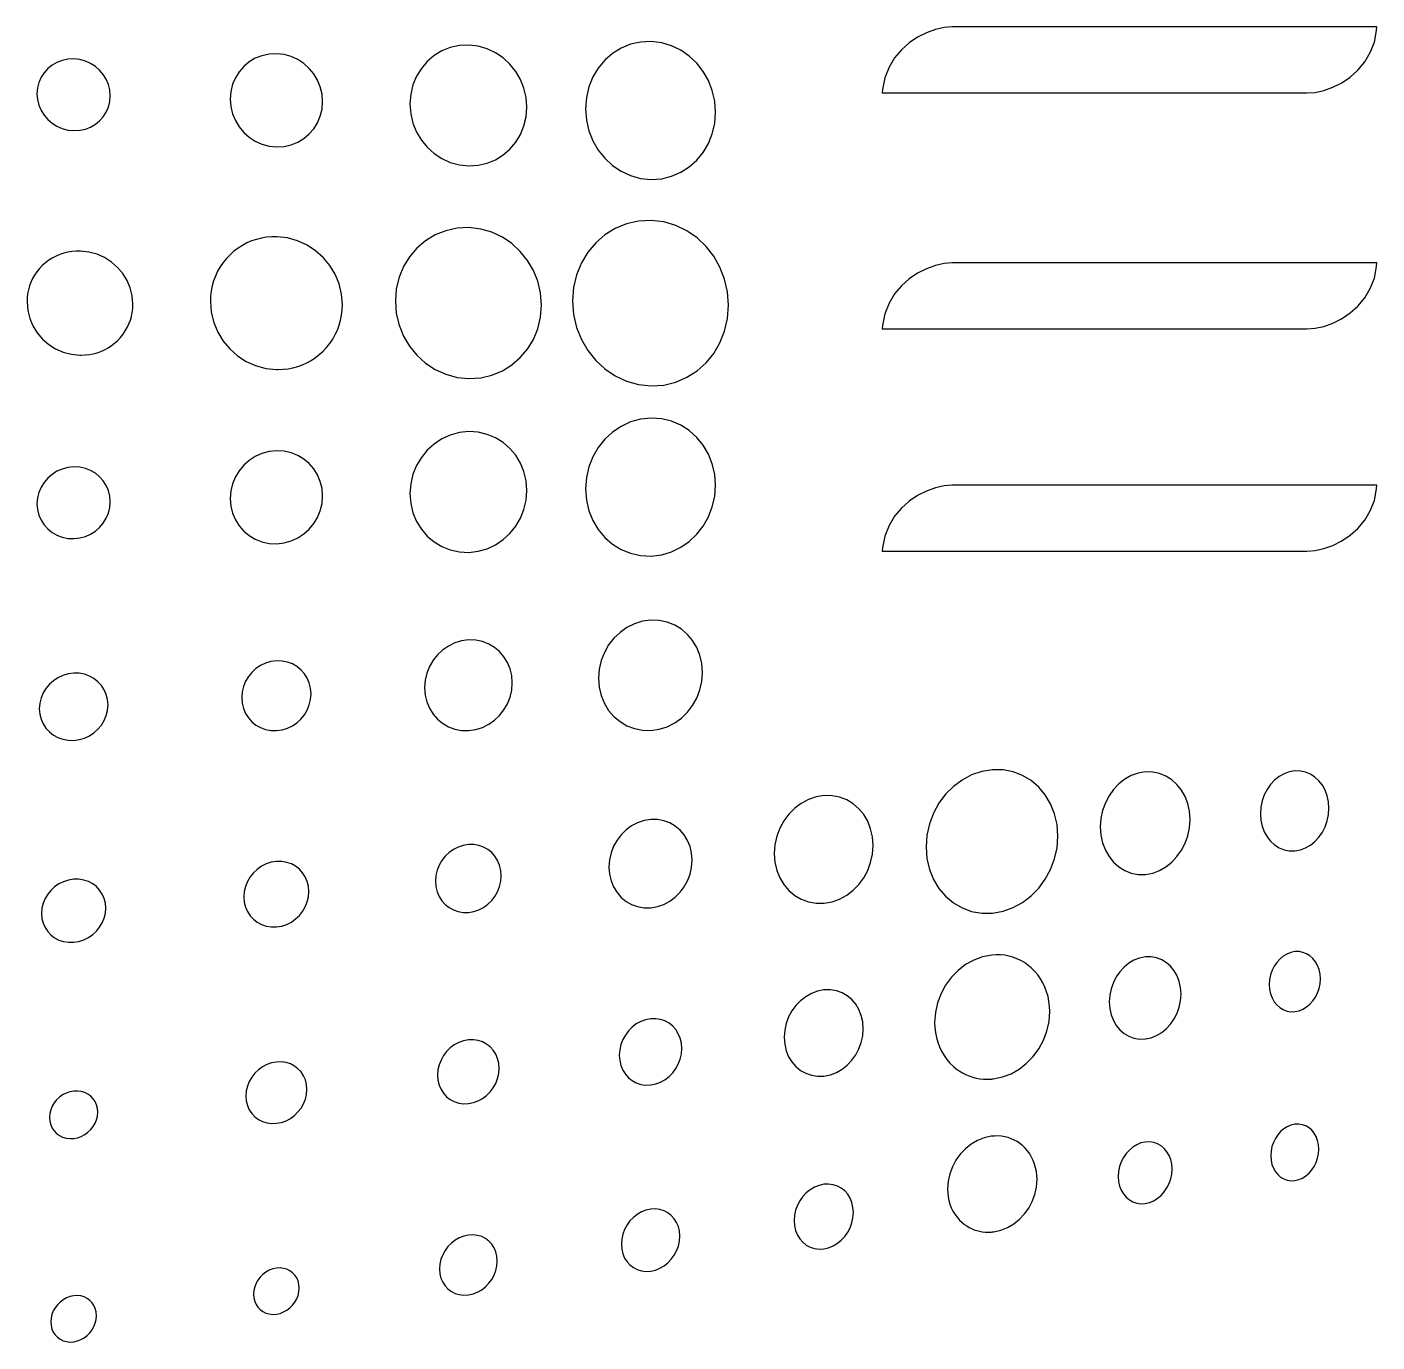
# Model space of a CAD drawing. Header units: inches. Extents: x 1.2 to 43.4, y 1.7 to 28.6.
# Drawn here: x 40.867 to 41.519, y 17.826 to 18.462 of the extents above; entities that cross this region are included whole.
import ezdxf

# ---------------------------------------------------------------- set-up
doc = ezdxf.new("R2010")
doc.units = ezdxf.units.IN
doc.header["$MEASUREMENT"] = 0
doc.layers.add('ARTWORK', color=2, linetype='Continuous')

msp = doc.modelspace()

# ---------------------------------------------------------------- linework, layer by layer
at = {"layer": 'ARTWORK'}
for points in [[(41.28032, 18.43155), (41.28015, 18.42985), (41.48547, 18.42985), (41.48547, 18.42985), (41.48946, 18.43016), (41.49367, 18.4311), (41.49798, 18.43265), (41.50224, 18.43481), (41.50631, 18.43757), (41.51007, 18.44092), (41.51337, 18.44485), (41.51608, 18.44936), (41.51805, 18.45444), (41.51915, 18.46008), (41.51932, 18.46176), (41.314, 18.46176), (41.314, 18.46176), (41.31002, 18.46145), (41.30581, 18.46051), (41.30151, 18.45896), (41.29725, 18.45681), (41.29317, 18.45405), (41.28942, 18.4507), (41.28611, 18.44677), (41.28341, 18.44226), (41.28143, 18.43719), (41.28032, 18.43155), (41.28032, 18.43155)], [(41.08029, 18.39458), (41.08029, 18.39458), (41.08484, 18.39487), (41.08916, 18.39589), (41.09319, 18.39757), (41.09686, 18.39986), (41.10013, 18.40269), (41.10293, 18.40601), (41.1052, 18.40977), (41.1069, 18.41389), (41.10796, 18.41832), (41.10833, 18.42301), (41.10833, 18.42301), (41.10796, 18.42772), (41.1069, 18.43222), (41.1052, 18.43644), (41.10293, 18.44031), (41.10013, 18.44379), (41.09686, 18.4468), (41.09319, 18.44929), (41.08916, 18.45119), (41.08484, 18.45244), (41.08029, 18.45298), (41.08029, 18.45298), (41.07568, 18.45276), (41.0713, 18.45181), (41.06721, 18.45017), (41.06348, 18.44791), (41.06015, 18.44508), (41.0573, 18.44175), (41.05497, 18.43797), (41.05323, 18.43381), (41.05215, 18.42932), (41.05177, 18.42455), (41.05177, 18.42455), (41.05215, 18.41977), (41.05323, 18.41522), (41.05497, 18.41096), (41.0573, 18.40706), (41.06015, 18.40358), (41.06348, 18.40057), (41.06721, 18.39811), (41.0713, 18.39625), (41.07568, 18.39505), (41.08029, 18.39458), (41.08029, 18.39458)], [(41.16842, 18.38804), (41.16842, 18.38804), (41.17349, 18.38838), (41.17829, 18.38955), (41.18276, 18.39148), (41.18684, 18.39409), (41.19046, 18.39733), (41.19356, 18.40113), (41.19608, 18.40541), (41.19796, 18.41011), (41.19913, 18.41517), (41.19953, 18.42052), (41.19953, 18.42052), (41.19913, 18.42589), (41.19796, 18.43102), (41.19608, 18.43583), (41.19356, 18.44025), (41.19046, 18.44421), (41.18684, 18.44765), (41.18276, 18.45049), (41.17829, 18.45266), (41.17349, 18.45409), (41.16842, 18.45472), (41.16842, 18.45472), (41.16329, 18.45447), (41.15842, 18.45338), (41.15387, 18.45151), (41.14971, 18.44893), (41.14601, 18.4457), (41.14282, 18.4419), (41.14023, 18.43759), (41.1383, 18.43283), (41.13709, 18.42769), (41.13667, 18.42224), (41.13667, 18.42224), (41.13709, 18.41678), (41.1383, 18.41158), (41.14023, 18.40672), (41.14282, 18.40226), (41.14601, 18.39828), (41.14971, 18.39485), (41.15387, 18.39204), (41.15842, 18.38992), (41.16329, 18.38856), (41.16842, 18.38804), (41.16842, 18.38804)], [(40.88929, 18.41164), (40.88929, 18.41164), (40.89216, 18.4118), (40.89487, 18.4124), (40.8974, 18.41339), (40.89971, 18.41474), (40.90176, 18.41642), (40.90352, 18.41839), (40.90495, 18.42062), (40.90602, 18.42307), (40.90668, 18.42571), (40.90691, 18.4285), (40.90691, 18.4285), (40.90668, 18.43131), (40.90602, 18.43399), (40.90495, 18.43649), (40.90352, 18.4388), (40.90176, 18.44087), (40.89971, 18.44266), (40.8974, 18.44413), (40.89487, 18.44526), (40.89216, 18.446), (40.88929, 18.44632), (40.88929, 18.44632), (40.8864, 18.44619), (40.88367, 18.44562), (40.88111, 18.44464), (40.87878, 18.4433), (40.8767, 18.44163), (40.87492, 18.43965), (40.87347, 18.43742), (40.87239, 18.43495), (40.87172, 18.43229), (40.87148, 18.42946), (40.87148, 18.42946), (40.87172, 18.42663), (40.87239, 18.42393), (40.87347, 18.42141), (40.87492, 18.4191), (40.8767, 18.41703), (40.87878, 18.41524), (40.88111, 18.41377), (40.88367, 18.41266), (40.8864, 18.41194), (40.88929, 18.41164), (40.88929, 18.41164)], [(40.98737, 18.40382), (40.98737, 18.40382), (40.99098, 18.40403), (40.9944, 18.40481), (40.99759, 18.4061), (41.0005, 18.40785), (41.00309, 18.41003), (41.00531, 18.41259), (41.00711, 18.41548), (41.00846, 18.41866), (41.0093, 18.42209), (41.00959, 18.42571), (41.00959, 18.42571), (41.0093, 18.42934), (41.00846, 18.43281), (41.00711, 18.43606), (41.00531, 18.43905), (41.00309, 18.44173), (41.0005, 18.44405), (40.99759, 18.44597), (40.9944, 18.44743), (40.99098, 18.44839), (40.98737, 18.4488), (40.98737, 18.4488), (40.98372, 18.44863), (40.98026, 18.44789), (40.97704, 18.44663), (40.97409, 18.44488), (40.97146, 18.44271), (40.96921, 18.44015), (40.96738, 18.43725), (40.96602, 18.43404), (40.96516, 18.43059), (40.96487, 18.42693), (40.96487, 18.42693), (40.96516, 18.42325), (40.96602, 18.41975), (40.96738, 18.41647), (40.96921, 18.41347), (40.97146, 18.41078), (40.97409, 18.40846), (40.97704, 18.40656), (40.98026, 18.40512), (40.98372, 18.40419), (40.98737, 18.40382), (40.98737, 18.40382)], [(41.16848, 18.36823), (41.16848, 18.36823), (41.16232, 18.36793), (41.15648, 18.36662), (41.15102, 18.36438), (41.14603, 18.36128), (41.14159, 18.35741), (41.13777, 18.35284), (41.13466, 18.34767), (41.13235, 18.34196), (41.13089, 18.33579), (41.13039, 18.32926), (41.13039, 18.32926), (41.13089, 18.32269), (41.13235, 18.31645), (41.13466, 18.31061), (41.13777, 18.30527), (41.14159, 18.30049), (41.14603, 18.29638), (41.15102, 18.29301), (41.15648, 18.29047), (41.16232, 18.28883), (41.16848, 18.2882), (41.16848, 18.2882), (41.17457, 18.28862), (41.18033, 18.29002), (41.1857, 18.29234), (41.19059, 18.29548), (41.19494, 18.29937), (41.19866, 18.30392), (41.20169, 18.30906), (41.20394, 18.3147), (41.20535, 18.32077), (41.20584, 18.32719), (41.20584, 18.32719), (41.20535, 18.33363), (41.20394, 18.33978), (41.20169, 18.34555), (41.19866, 18.35086), (41.19494, 18.35562), (41.19059, 18.35974), (41.1857, 18.36315), (41.18033, 18.36576), (41.17457, 18.36748), (41.16848, 18.36823), (41.16848, 18.36823)], [(40.98753, 18.36031), (40.98753, 18.36031), (40.98497, 18.3603), (40.98245, 18.36008), (40.97998, 18.35967), (40.97757, 18.35907), (40.97523, 18.35828), (40.97296, 18.35731), (40.97077, 18.35616), (40.96868, 18.35482), (40.96669, 18.35331), (40.96481, 18.35163), (40.96481, 18.35163), (40.96305, 18.34979), (40.96147, 18.34783), (40.96005, 18.34577), (40.95882, 18.3436), (40.95776, 18.34134), (40.95689, 18.339), (40.9562, 18.33659), (40.95571, 18.33411), (40.95541, 18.33158), (40.95531, 18.32901), (40.95531, 18.32901), (40.95573, 18.32378), (40.95694, 18.3188), (40.95888, 18.31414), (40.96149, 18.30987), (40.96469, 18.30605), (40.96842, 18.30275), (40.97262, 18.30004), (40.9772, 18.29799), (40.98212, 18.29666), (40.98731, 18.29613), (40.988, 18.29613), (40.988, 18.29613), (40.99045, 18.29623), (40.99286, 18.2965), (40.99523, 18.29696), (40.99753, 18.2976), (40.99978, 18.29841), (41.00195, 18.29939), (41.00405, 18.30054), (41.00606, 18.30185), (41.00797, 18.30332), (41.00978, 18.30495), (41.00978, 18.30495), (41.01151, 18.30679), (41.01307, 18.30875), (41.01446, 18.31081), (41.01568, 18.31297), (41.01672, 18.31521), (41.01758, 18.31754), (41.01826, 18.31993), (41.01875, 18.32239), (41.01904, 18.3249), (41.01914, 18.32745), (41.01914, 18.32745), (41.01873, 18.33262), (41.01753, 18.33755), (41.01561, 18.34218), (41.01303, 18.34643), (41.00987, 18.35024), (41.00619, 18.35355), (41.00204, 18.35627), (40.99751, 18.35836), (40.99265, 18.35972), (40.98753, 18.36031), (40.98753, 18.36031)], [(41.08033, 18.36473), (41.08033, 18.36473), (41.07458, 18.36445), (41.06911, 18.36325), (41.06401, 18.3612), (41.05934, 18.35837), (41.05519, 18.35484), (41.05163, 18.35068), (41.04872, 18.34596), (41.04655, 18.34076), (41.0452, 18.33514), (41.04473, 18.32919), (41.04473, 18.32919), (41.0452, 18.32321), (41.04655, 18.31753), (41.04872, 18.31221), (41.05163, 18.30733), (41.05519, 18.30298), (41.05934, 18.29922), (41.06401, 18.29614), (41.06911, 18.29381), (41.07458, 18.29232), (41.08033, 18.29173), (41.08033, 18.29173), (41.08603, 18.29209), (41.09143, 18.29336), (41.09646, 18.29546), (41.10106, 18.29832), (41.10514, 18.30186), (41.10864, 18.30601), (41.11148, 18.3107), (41.1136, 18.31585), (41.11493, 18.32139), (41.11538, 18.32726), (41.11538, 18.32726), (41.11493, 18.33315), (41.1136, 18.33877), (41.11148, 18.34404), (41.10864, 18.34889), (41.10514, 18.35324), (41.10106, 18.357), (41.09646, 18.36011), (41.09143, 18.36249), (41.08603, 18.36405), (41.08033, 18.36473), (41.08033, 18.36473)], [(40.89249, 18.35337), (40.89249, 18.35337), (40.89043, 18.35336), (40.88839, 18.3532), (40.88639, 18.35287), (40.88443, 18.35238), (40.88252, 18.35174), (40.88068, 18.35095), (40.8789, 18.35001), (40.8772, 18.34893), (40.87558, 18.3477), (40.87406, 18.34634), (40.87406, 18.34634), (40.87269, 18.34491), (40.87145, 18.34338), (40.87035, 18.34177), (40.86939, 18.34009), (40.86857, 18.33834), (40.86789, 18.33653), (40.86735, 18.33466), (40.86697, 18.33274), (40.86673, 18.33079), (40.86666, 18.3288), (40.86666, 18.3288), (40.86699, 18.32472), (40.86796, 18.32082), (40.86952, 18.31718), (40.8716, 18.31384), (40.87416, 18.31085), (40.87714, 18.30827), (40.88049, 18.30614), (40.88416, 18.30454), (40.88809, 18.3035), (40.89223, 18.30308), (40.89223, 18.30308), (40.89229, 18.30307), (40.89236, 18.30307), (40.89242, 18.30307), (40.89248, 18.30307), (40.89254, 18.30306), (40.8926, 18.30306), (40.89267, 18.30306), (40.89273, 18.30306), (40.89279, 18.30306), (40.89285, 18.30306), (40.89285, 18.30306), (40.89484, 18.30314), (40.8968, 18.30336), (40.89872, 18.30373), (40.9006, 18.30425), (40.90241, 18.3049), (40.90417, 18.30569), (40.90587, 18.30662), (40.90749, 18.30768), (40.90903, 18.30887), (40.91049, 18.31019), (40.91049, 18.31019), (40.91185, 18.31162), (40.91307, 18.31314), (40.91417, 18.31475), (40.91513, 18.31642), (40.91595, 18.31817), (40.91662, 18.31997), (40.91716, 18.32183), (40.91754, 18.32374), (40.91777, 18.32568), (40.91785, 18.32766), (40.91785, 18.32766), (40.91752, 18.33171), (40.91656, 18.33557), (40.91502, 18.33919), (40.91295, 18.34252), (40.91041, 18.3455), (40.90746, 18.34809), (40.90414, 18.35022), (40.9005, 18.35185), (40.8966, 18.35291), (40.89249, 18.35337), (40.89249, 18.35337)], [(41.28032, 18.31743), (41.28015, 18.31574), (41.48547, 18.31574), (41.48547, 18.31574), (41.48946, 18.31605), (41.49367, 18.31699), (41.49798, 18.31854), (41.50223, 18.3207), (41.50631, 18.32345), (41.51007, 18.3268), (41.51336, 18.33073), (41.51607, 18.33524), (41.51805, 18.34032), (41.51915, 18.34596), (41.51932, 18.34764), (41.314, 18.34764), (41.314, 18.34764), (41.31002, 18.34733), (41.30581, 18.34639), (41.30151, 18.34484), (41.29725, 18.34268), (41.29317, 18.33992), (41.28942, 18.33657), (41.28611, 18.33264), (41.28341, 18.32814), (41.28143, 18.32306), (41.28032, 18.31743), (41.28032, 18.31743)], [(41.16842, 18.27263), (41.16842, 18.27263), (41.16329, 18.27211), (41.15842, 18.27075), (41.15387, 18.26863), (41.14971, 18.26582), (41.14601, 18.26239), (41.14282, 18.25841), (41.14023, 18.25395), (41.1383, 18.24908), (41.13709, 18.24388), (41.13667, 18.23841), (41.13667, 18.23841), (41.13709, 18.23296), (41.1383, 18.22783), (41.14023, 18.22307), (41.14282, 18.21875), (41.14601, 18.21494), (41.14971, 18.21172), (41.15387, 18.20913), (41.15842, 18.20726), (41.16329, 18.20617), (41.16842, 18.20593), (41.16842, 18.20593), (41.17349, 18.20655), (41.17829, 18.20799), (41.18276, 18.21016), (41.18684, 18.213), (41.19046, 18.21644), (41.19356, 18.2204), (41.19608, 18.22482), (41.19796, 18.22963), (41.19913, 18.23475), (41.19953, 18.24012), (41.19953, 18.24012), (41.19913, 18.24547), (41.19796, 18.25053), (41.19608, 18.25523), (41.19356, 18.25952), (41.19046, 18.26331), (41.18684, 18.26655), (41.18276, 18.26917), (41.17829, 18.2711), (41.17349, 18.27228), (41.16842, 18.27263), (41.16842, 18.27263)], [(41.08029, 18.26608), (41.08029, 18.26608), (41.07568, 18.26561), (41.0713, 18.26441), (41.06721, 18.26255), (41.06348, 18.26008), (41.06015, 18.25708), (41.0573, 18.25359), (41.05497, 18.24969), (41.05323, 18.24543), (41.05215, 18.24088), (41.05177, 18.2361), (41.05177, 18.2361), (41.05215, 18.23133), (41.05323, 18.22683), (41.05497, 18.22267), (41.0573, 18.21889), (41.06015, 18.21556), (41.06348, 18.21274), (41.06721, 18.21048), (41.0713, 18.20885), (41.07568, 18.20789), (41.08029, 18.20768), (41.08029, 18.20768), (41.08484, 18.20822), (41.08916, 18.20947), (41.09319, 18.21137), (41.09686, 18.21386), (41.10013, 18.21687), (41.10293, 18.22034), (41.1052, 18.22422), (41.1069, 18.22843), (41.10796, 18.23293), (41.10833, 18.23764), (41.10833, 18.23764), (41.10796, 18.24233), (41.1069, 18.24677), (41.1052, 18.25089), (41.10293, 18.25465), (41.10013, 18.25797), (41.09686, 18.2608), (41.09319, 18.26309), (41.08916, 18.26477), (41.08484, 18.26579), (41.08029, 18.26608), (41.08029, 18.26608)], [(40.98737, 18.25684), (40.98737, 18.25684), (40.98372, 18.25647), (40.98026, 18.25554), (40.97704, 18.2541), (40.97409, 18.25219), (40.97146, 18.24988), (40.96921, 18.24719), (40.96738, 18.24418), (40.96602, 18.2409), (40.96516, 18.2374), (40.96487, 18.23372), (40.96487, 18.23372), (40.96516, 18.23006), (40.96602, 18.22661), (40.96738, 18.22341), (40.96921, 18.22051), (40.97146, 18.21795), (40.97409, 18.21577), (40.97704, 18.21403), (40.98026, 18.21277), (40.98372, 18.21203), (40.98737, 18.21186), (40.98737, 18.21186), (40.99098, 18.21227), (40.9944, 18.21323), (40.99759, 18.21469), (41.0005, 18.2166), (41.00309, 18.21892), (41.00531, 18.2216), (41.00711, 18.22459), (41.00846, 18.22784), (41.0093, 18.23131), (41.00959, 18.23494), (41.00959, 18.23494), (41.0093, 18.23856), (41.00846, 18.24199), (41.00711, 18.24517), (41.00531, 18.24806), (41.00309, 18.25062), (41.0005, 18.2528), (40.99759, 18.25456), (40.9944, 18.25585), (40.99098, 18.25663), (40.98737, 18.25684), (40.98737, 18.25684)], [(40.88929, 18.24901), (40.88929, 18.24901), (40.8864, 18.24872), (40.88367, 18.248), (40.88111, 18.24688), (40.87878, 18.24541), (40.8767, 18.24362), (40.87492, 18.24155), (40.87347, 18.23923), (40.87239, 18.23671), (40.87172, 18.23401), (40.87148, 18.23118), (40.87148, 18.23118), (40.87172, 18.22836), (40.87239, 18.2257), (40.87347, 18.22323), (40.87492, 18.22099), (40.8767, 18.21902), (40.87878, 18.21734), (40.88111, 18.216), (40.88367, 18.21503), (40.8864, 18.21445), (40.88929, 18.21432), (40.88929, 18.21432), (40.89216, 18.21464), (40.89487, 18.21538), (40.8974, 18.21651), (40.89971, 18.21799), (40.90176, 18.21978), (40.90352, 18.22185), (40.90495, 18.22416), (40.90602, 18.22667), (40.90668, 18.22935), (40.90691, 18.23215), (40.90691, 18.23215), (40.90668, 18.23494), (40.90602, 18.23758), (40.90495, 18.24003), (40.90352, 18.24226), (40.90176, 18.24423), (40.89971, 18.24591), (40.8974, 18.24726), (40.89487, 18.24825), (40.89216, 18.24885), (40.88929, 18.24901), (40.88929, 18.24901)], [(41.28032, 18.20992), (41.28015, 18.20824), (41.48547, 18.20824), (41.48547, 18.20824), (41.48946, 18.20856), (41.49367, 18.20949), (41.49798, 18.21104), (41.50224, 18.2132), (41.50631, 18.21596), (41.51007, 18.2193), (41.51337, 18.22323), (41.51608, 18.22774), (41.51805, 18.23282), (41.51915, 18.23845), (41.51932, 18.24013), (41.314, 18.24013), (41.314, 18.24013), (41.31002, 18.23982), (41.30581, 18.23888), (41.30151, 18.23733), (41.29725, 18.23518), (41.29317, 18.23242), (41.28942, 18.22908), (41.28611, 18.22514), (41.28341, 18.22064), (41.28143, 18.21556), (41.28032, 18.20992), (41.28032, 18.20992)], [(41.16829, 18.1749), (41.16829, 18.1749), (41.16419, 18.17435), (41.16029, 18.17315), (41.15666, 18.17135), (41.15335, 18.169), (41.15039, 18.16617), (41.14786, 18.16292), (41.1458, 18.1593), (41.14426, 18.15538), (41.1433, 18.1512), (41.14297, 18.14683), (41.14297, 18.14683), (41.1433, 18.1425), (41.14426, 18.13844), (41.1458, 18.13468), (41.14786, 18.13129), (41.15039, 18.12832), (41.15335, 18.12582), (41.15666, 18.12384), (41.16029, 18.12243), (41.16419, 18.12165), (41.16829, 18.12155), (41.16829, 18.12155), (41.17235, 18.12215), (41.17619, 18.12339), (41.17978, 18.12521), (41.18305, 18.12757), (41.18596, 18.1304), (41.18845, 18.13364), (41.19048, 18.13724), (41.19199, 18.14114), (41.19293, 18.14528), (41.19326, 18.1496), (41.19326, 18.1496), (41.19293, 18.15388), (41.19199, 18.15791), (41.19048, 18.16164), (41.18845, 18.16502), (41.18596, 18.16799), (41.18305, 18.1705), (41.17978, 18.1725), (41.17619, 18.17393), (41.17235, 18.17475), (41.16829, 18.1749), (41.16829, 18.1749)], [(41.08018, 18.16534), (41.08018, 18.16534), (41.07673, 18.16488), (41.07345, 18.16389), (41.0704, 18.1624), (41.0676, 18.16047), (41.06512, 18.15815), (41.06299, 18.15548), (41.06126, 18.1525), (41.05996, 18.14928), (41.05915, 18.14585), (41.05887, 18.14226), (41.05887, 18.14226), (41.05915, 18.1387), (41.05996, 18.13536), (41.06126, 18.13228), (41.06299, 18.1295), (41.06512, 18.12706), (41.0676, 18.12501), (41.0704, 18.12339), (41.07345, 18.12224), (41.07673, 18.1216), (41.08018, 18.12152), (41.08018, 18.12152), (41.08361, 18.12201), (41.08685, 18.12304), (41.08988, 18.12454), (41.09264, 18.12648), (41.0951, 18.1288), (41.0972, 18.13147), (41.09891, 18.13443), (41.10019, 18.13763), (41.10099, 18.14103), (41.10126, 18.14458), (41.10126, 18.14458), (41.10099, 18.14809), (41.10019, 18.1514), (41.09891, 18.15446), (41.0972, 18.15723), (41.0951, 18.15967), (41.09264, 18.16173), (41.08988, 18.16336), (41.08685, 18.16454), (41.08361, 18.16522), (41.08018, 18.16534), (41.08018, 18.16534)], [(40.9873, 18.15523), (40.9873, 18.15523), (40.98457, 18.15487), (40.98198, 18.1541), (40.97956, 18.15295), (40.97735, 18.15146), (40.97539, 18.14967), (40.9737, 18.14762), (40.97233, 18.14533), (40.97131, 18.14285), (40.97067, 18.14021), (40.97045, 18.13745), (40.97045, 18.13745), (40.97067, 18.13471), (40.97131, 18.13214), (40.97233, 18.12976), (40.9737, 18.12762), (40.97539, 18.12574), (40.97735, 18.12416), (40.97956, 18.12292), (40.98198, 18.12203), (40.98457, 18.12155), (40.9873, 18.12149), (40.9873, 18.12149), (40.99001, 18.12187), (40.99258, 18.12265), (40.99498, 18.12381), (40.99716, 18.12531), (40.99911, 18.1271), (41.00078, 18.12916), (41.00213, 18.13144), (41.00314, 18.13391), (41.00377, 18.13653), (41.00399, 18.13927), (41.00399, 18.13927), (41.00377, 18.14198), (41.00314, 18.14453), (41.00213, 18.14689), (41.00078, 18.14902), (40.99911, 18.15089), (40.99716, 18.15248), (40.99498, 18.15373), (40.99258, 18.15463), (40.99001, 18.15514), (40.9873, 18.15523), (40.9873, 18.15523)], [(40.88926, 18.14927), (40.88926, 18.14927), (40.88656, 18.14892), (40.884, 18.14817), (40.88161, 18.14705), (40.87943, 18.14561), (40.87749, 18.14388), (40.87582, 18.14189), (40.87447, 18.13969), (40.87346, 18.13729), (40.87283, 18.13475), (40.87261, 18.13209), (40.87261, 18.13209), (40.87283, 18.12946), (40.87346, 18.12699), (40.87447, 18.12471), (40.87582, 18.12265), (40.87749, 18.12085), (40.87943, 18.11933), (40.88161, 18.11813), (40.884, 18.11728), (40.88656, 18.11681), (40.88926, 18.11675), (40.88926, 18.11675), (40.89195, 18.11712), (40.89449, 18.11789), (40.89687, 18.11901), (40.89904, 18.12045), (40.90097, 18.12218), (40.90262, 18.12416), (40.90397, 18.12636), (40.90497, 18.12874), (40.9056, 18.13126), (40.90582, 18.1339), (40.90582, 18.1339), (40.9056, 18.13652), (40.90497, 18.13898), (40.90397, 18.14126), (40.90262, 18.14331), (40.90097, 18.14512), (40.89904, 18.14664), (40.89687, 18.14785), (40.89449, 18.14871), (40.89195, 18.1492), (40.88926, 18.14927), (40.88926, 18.14927)], [(41.33345, 18.10259), (41.33345, 18.10259), (41.32825, 18.10175), (41.32332, 18.10006), (41.31871, 18.0976), (41.3145, 18.09445), (41.31076, 18.09068), (41.30754, 18.08637), (41.30492, 18.0816), (41.30297, 18.07644), (41.30175, 18.07097), (41.30132, 18.06527), (41.30132, 18.06527), (41.30175, 18.05964), (41.30297, 18.05438), (41.30492, 18.04954), (41.30754, 18.0452), (41.31076, 18.04142), (41.3145, 18.03826), (41.31871, 18.0358), (41.32332, 18.03409), (41.32825, 18.03322), (41.33345, 18.03323), (41.33345, 18.03323), (41.33859, 18.03414), (41.34347, 18.03589), (41.348, 18.03838), (41.35214, 18.04155), (41.35582, 18.04532), (41.35897, 18.04961), (41.36153, 18.05435), (41.36344, 18.05946), (41.36464, 18.06486), (41.36505, 18.07048), (41.36505, 18.07048), (41.36464, 18.07604), (41.36344, 18.08125), (41.36153, 18.08605), (41.35897, 18.09037), (41.35582, 18.09415), (41.35214, 18.09732), (41.348, 18.09981), (41.34347, 18.10157), (41.33859, 18.10251), (41.33345, 18.10259), (41.33345, 18.10259)], [(41.4074, 18.1015), (41.4074, 18.1015), (41.40387, 18.10091), (41.40052, 18.09972), (41.39739, 18.09798), (41.39453, 18.09574), (41.39198, 18.09306), (41.38979, 18.08999), (41.38801, 18.08659), (41.38668, 18.08291), (41.38585, 18.07901), (41.38556, 18.07494), (41.38556, 18.07494), (41.38585, 18.07092), (41.38668, 18.06716), (41.38801, 18.0637), (41.38979, 18.06059), (41.39198, 18.05788), (41.39453, 18.05561), (41.39739, 18.05384), (41.40052, 18.05261), (41.40387, 18.05196), (41.4074, 18.05196), (41.4074, 18.05196), (41.4109, 18.0526), (41.41422, 18.05383), (41.41731, 18.0556), (41.42013, 18.05786), (41.42263, 18.06054), (41.42478, 18.0636), (41.42653, 18.06698), (41.42783, 18.07063), (41.42864, 18.07449), (41.42892, 18.0785), (41.42892, 18.0785), (41.42864, 18.08246), (41.42783, 18.08618), (41.42653, 18.08961), (41.42478, 18.09271), (41.42263, 18.09541), (41.42013, 18.09769), (41.41731, 18.09948), (41.41422, 18.10074), (41.4109, 18.10143), (41.4074, 18.1015), (41.4074, 18.1015)], [(41.47962, 18.10199), (41.47962, 18.10199), (41.47693, 18.10153), (41.47437, 18.1006), (41.47199, 18.09924), (41.46981, 18.09749), (41.46787, 18.0954), (41.46621, 18.09301), (41.46485, 18.09036), (41.46385, 18.08749), (41.46321, 18.08445), (41.463, 18.08128), (41.463, 18.08128), (41.46321, 18.07815), (41.46385, 18.07521), (41.46485, 18.0725), (41.46621, 18.07007), (41.46787, 18.06795), (41.46981, 18.06618), (41.47199, 18.06478), (41.47437, 18.06381), (41.47693, 18.0633), (41.47962, 18.06328), (41.47962, 18.06328), (41.48229, 18.06377), (41.48482, 18.06473), (41.48718, 18.0661), (41.48934, 18.06786), (41.49126, 18.06995), (41.4929, 18.07234), (41.49424, 18.07497), (41.49524, 18.07782), (41.49586, 18.08084), (41.49608, 18.08398), (41.49608, 18.08398), (41.49586, 18.08709), (41.49524, 18.09), (41.49424, 18.09269), (41.4929, 18.09511), (41.49126, 18.09723), (41.48934, 18.09901), (41.48718, 18.10041), (41.48482, 18.1014), (41.48229, 18.10194), (41.47962, 18.10199), (41.47962, 18.10199)], [(41.25201, 18.09003), (41.25201, 18.09003), (41.24812, 18.0894), (41.24442, 18.08814), (41.24097, 18.08629), (41.23781, 18.08393), (41.235, 18.08111), (41.23259, 18.07788), (41.23063, 18.0743), (41.22916, 18.07043), (41.22825, 18.06633), (41.22793, 18.06206), (41.22793, 18.06206), (41.22825, 18.05783), (41.22916, 18.05388), (41.23063, 18.05025), (41.23259, 18.04699), (41.235, 18.04415), (41.23781, 18.04178), (41.24097, 18.03994), (41.24442, 18.03866), (41.24812, 18.038), (41.25201, 18.03802), (41.25201, 18.03802), (41.25587, 18.0387), (41.25953, 18.04001), (41.26293, 18.04188), (41.26604, 18.04426), (41.2688, 18.04709), (41.27117, 18.05031), (41.2731, 18.05386), (41.27453, 18.05769), (41.27543, 18.06174), (41.27574, 18.06596), (41.27574, 18.06596), (41.27543, 18.07012), (41.27453, 18.07403), (41.2731, 18.07762), (41.27117, 18.08086), (41.2688, 18.08369), (41.26604, 18.08607), (41.26293, 18.08794), (41.25953, 18.08926), (41.25587, 18.08997), (41.25201, 18.09003), (41.25201, 18.09003)], [(41.16825, 18.07852), (41.16825, 18.07852), (41.16497, 18.07799), (41.16185, 18.07694), (41.15895, 18.07542), (41.15629, 18.07347), (41.15393, 18.07115), (41.15191, 18.0685), (41.15026, 18.06556), (41.14903, 18.06239), (41.14826, 18.05902), (41.148, 18.05552), (41.148, 18.05552), (41.14826, 18.05206), (41.14903, 18.04883), (41.15026, 18.04586), (41.15191, 18.04319), (41.15393, 18.04086), (41.15629, 18.03892), (41.15895, 18.03741), (41.16185, 18.03636), (41.16497, 18.03582), (41.16825, 18.03583), (41.16825, 18.03583), (41.1715, 18.03639), (41.17457, 18.03747), (41.17744, 18.03901), (41.18006, 18.04097), (41.18238, 18.04329), (41.18438, 18.04594), (41.186, 18.04886), (41.1872, 18.05202), (41.18796, 18.05535), (41.18822, 18.05881), (41.18822, 18.05881), (41.18796, 18.06223), (41.1872, 18.06544), (41.186, 18.06839), (41.18438, 18.07105), (41.18238, 18.07337), (41.18006, 18.07532), (41.17744, 18.07684), (41.17457, 18.07792), (41.1715, 18.07849), (41.16825, 18.07852), (41.16825, 18.07852)], [(41.08013, 18.0664), (41.08013, 18.0664), (41.07754, 18.06599), (41.07509, 18.06517), (41.0728, 18.06399), (41.07071, 18.06249), (41.06885, 18.0607), (41.06725, 18.05865), (41.06595, 18.05639), (41.06498, 18.05395), (41.06438, 18.05137), (41.06417, 18.04868), (41.06417, 18.04868), (41.06438, 18.04602), (41.06498, 18.04353), (41.06595, 18.04124), (41.06725, 18.03919), (41.06885, 18.03741), (41.07071, 18.03591), (41.0728, 18.03475), (41.07509, 18.03394), (41.07754, 18.03353), (41.08013, 18.03353), (41.08013, 18.03353), (41.0827, 18.03397), (41.08514, 18.0348), (41.08741, 18.03599), (41.08948, 18.0375), (41.09133, 18.0393), (41.09291, 18.04134), (41.0942, 18.0436), (41.09515, 18.04603), (41.09575, 18.0486), (41.09596, 18.05128), (41.09596, 18.05128), (41.09575, 18.05391), (41.09515, 18.05637), (41.0942, 18.05864), (41.09291, 18.06069), (41.09133, 18.06247), (41.08948, 18.06396), (41.08741, 18.06513), (41.08514, 18.06595), (41.0827, 18.06638), (41.08013, 18.0664), (41.08013, 18.0664)], [(40.98728, 18.0582), (40.98728, 18.0582), (40.98473, 18.05779), (40.9823, 18.057), (40.98004, 18.05586), (40.97797, 18.0544), (40.97613, 18.05267), (40.97455, 18.0507), (40.97326, 18.04852), (40.9723, 18.04616), (40.9717, 18.04368), (40.97149, 18.04108), (40.97149, 18.04108), (40.9717, 18.03853), (40.9723, 18.03614), (40.97326, 18.03394), (40.97455, 18.03197), (40.97613, 18.03026), (40.97797, 18.02883), (40.98004, 18.02771), (40.9823, 18.02694), (40.98473, 18.02655), (40.98728, 18.02656), (40.98728, 18.02656), (40.98982, 18.02698), (40.99223, 18.02778), (40.99448, 18.02893), (40.99653, 18.03039), (40.99836, 18.03212), (40.99992, 18.03409), (41.00119, 18.03627), (41.00214, 18.03861), (41.00273, 18.04108), (41.00294, 18.04365), (41.00294, 18.04365), (41.00273, 18.0462), (41.00214, 18.04858), (41.00119, 18.05076), (40.99992, 18.05273), (40.99836, 18.05445), (40.99653, 18.05588), (40.99448, 18.057), (40.99223, 18.05778), (40.98982, 18.05819), (40.98728, 18.0582), (40.98728, 18.0582)], [(40.88925, 18.04959), (40.88925, 18.04959), (40.88671, 18.04919), (40.88431, 18.04842), (40.88207, 18.04732), (40.88003, 18.04592), (40.87821, 18.04424), (40.87665, 18.04234), (40.87538, 18.04024), (40.87443, 18.03797), (40.87384, 18.03557), (40.87364, 18.03308), (40.87364, 18.03308), (40.87384, 18.03062), (40.87443, 18.02832), (40.87538, 18.0262), (40.87665, 18.02431), (40.87821, 18.02266), (40.88003, 18.02129), (40.88207, 18.02022), (40.88431, 18.01948), (40.88671, 18.0191), (40.88925, 18.01912), (40.88925, 18.01912), (40.89176, 18.01953), (40.89415, 18.02031), (40.89638, 18.02142), (40.89841, 18.02282), (40.90022, 18.02449), (40.90177, 18.02639), (40.90303, 18.02849), (40.90397, 18.03075), (40.90456, 18.03314), (40.90476, 18.03562), (40.90476, 18.03562), (40.90456, 18.03807), (40.90397, 18.04036), (40.90303, 18.04247), (40.90177, 18.04437), (40.90022, 18.04602), (40.89841, 18.04739), (40.89638, 18.04847), (40.89415, 18.04921), (40.89176, 18.04959), (40.88925, 18.04959), (40.88925, 18.04959)], [(41.47962, 18.0146), (41.47962, 18.0146), (41.47761, 18.01419), (41.47569, 18.01344), (41.4739, 18.01237), (41.47227, 18.01102), (41.47082, 18.00941), (41.46957, 18.00758), (41.46856, 18.00557), (41.4678, 18.0034), (41.46733, 18.0011), (41.46716, 17.99872), (41.46716, 17.99872), (41.46733, 17.99637), (41.4678, 17.99419), (41.46856, 17.99218), (41.46957, 17.99039), (41.47082, 17.98883), (41.47227, 17.98754), (41.4739, 17.98654), (41.47569, 17.98586), (41.47761, 17.98553), (41.47962, 17.98557), (41.47962, 17.98557), (41.48163, 17.98599), (41.48353, 17.98675), (41.4853, 17.98783), (41.48692, 17.98919), (41.48836, 17.99079), (41.48959, 17.99262), (41.49059, 17.99462), (41.49134, 17.99678), (41.49181, 17.99906), (41.49197, 18.00142), (41.49197, 18.00142), (41.49181, 18.00374), (41.49134, 18.00592), (41.49059, 18.00792), (41.48959, 18.00971), (41.48836, 18.01127), (41.48692, 18.01256), (41.4853, 18.01357), (41.48353, 18.01426), (41.48163, 18.01461), (41.47962, 18.0146), (41.47962, 18.0146)], [(41.33305, 18.01296), (41.33305, 18.01296), (41.32858, 18.0121), (41.32433, 18.01053), (41.32037, 18.00832), (41.31676, 18.00552), (41.31354, 18.00221), (41.31078, 17.99846), (41.30854, 17.99433), (41.30687, 17.9899), (41.30582, 17.98521), (41.30546, 17.98036), (41.30546, 17.98036), (41.30556, 17.97787), (41.30585, 17.97542), (41.30632, 17.97304), (41.30698, 17.97074), (41.30782, 17.96852), (41.30883, 17.96639), (41.31001, 17.96438), (41.31135, 17.96249), (41.31285, 17.96073), (41.3145, 17.95912), (41.3145, 17.95912), (41.31589, 17.95796), (41.31735, 17.95691), (41.31887, 17.95598), (41.32045, 17.95517), (41.32208, 17.95449), (41.32376, 17.95392), (41.32547, 17.95348), (41.32723, 17.95316), (41.32901, 17.95296), (41.33082, 17.9529), (41.33082, 17.9529), (41.33112, 17.9529), (41.33142, 17.95291), (41.33172, 17.95292), (41.33202, 17.95293), (41.33233, 17.95294), (41.33263, 17.95296), (41.33293, 17.95299), (41.33323, 17.95301), (41.33353, 17.95305), (41.33383, 17.95308), (41.33383, 17.95308), (41.33825, 17.95398), (41.34245, 17.95558), (41.34636, 17.95781), (41.34994, 17.96062), (41.35312, 17.96393), (41.35585, 17.96767), (41.35807, 17.97178), (41.35973, 17.97619), (41.36077, 17.98083), (41.36112, 17.98564), (41.36112, 17.98564), (41.36103, 17.98811), (41.36074, 17.99053), (41.36027, 17.9929), (41.35961, 17.99519), (41.35878, 17.9974), (41.35778, 17.99951), (41.35662, 18.00152), (41.35529, 18.00341), (41.35381, 18.00516), (41.35218, 18.00678), (41.35218, 18.00678), (41.35057, 18.00811), (41.34887, 18.0093), (41.34709, 18.01033), (41.34524, 18.01119), (41.34333, 18.0119), (41.34136, 18.01245), (41.33934, 18.01283), (41.33728, 18.01304), (41.33518, 18.01308), (41.33305, 18.01296), (41.33305, 18.01296)], [(41.40733, 18.01202), (41.40733, 18.01202), (41.40451, 18.01147), (41.40184, 18.01044), (41.39934, 18.00897), (41.39706, 18.00711), (41.39503, 18.00491), (41.39328, 18.00241), (41.39186, 17.99965), (41.3908, 17.99668), (41.39014, 17.99354), (41.38991, 17.99028), (41.38991, 17.99028), (41.39014, 17.98708), (41.3908, 17.9841), (41.39186, 17.98136), (41.39328, 17.97892), (41.39503, 17.9768), (41.39706, 17.97504), (41.39934, 17.97369), (41.40184, 17.97277), (41.40451, 17.97233), (41.40733, 17.97239), (41.40733, 17.97239), (41.41014, 17.97297), (41.4128, 17.97403), (41.41527, 17.9755), (41.41753, 17.97736), (41.41954, 17.97956), (41.42126, 17.98206), (41.42266, 17.9848), (41.4237, 17.98774), (41.42435, 17.99085), (41.42458, 17.99408), (41.42458, 17.99408), (41.42435, 17.99725), (41.4237, 18.00022), (41.42266, 18.00294), (41.42126, 18.00538), (41.41954, 18.0075), (41.41753, 18.00926), (41.41527, 18.01063), (41.4128, 18.01157), (41.41014, 18.01205), (41.40733, 18.01202), (41.40733, 18.01202)], [(41.25195, 17.99607), (41.25195, 17.99607), (41.24883, 17.99547), (41.24587, 17.99437), (41.24311, 17.99282), (41.24059, 17.99086), (41.23835, 17.98853), (41.23643, 17.9859), (41.23486, 17.983), (41.23369, 17.97988), (41.23296, 17.97658), (41.23271, 17.97317), (41.23271, 17.97317), (41.23296, 17.9698), (41.23369, 17.96666), (41.23486, 17.96379), (41.23643, 17.96123), (41.23835, 17.95901), (41.24059, 17.95718), (41.24311, 17.95577), (41.24587, 17.95482), (41.24883, 17.95436), (41.25195, 17.95444), (41.25195, 17.95444), (41.25504, 17.95507), (41.25797, 17.95619), (41.2607, 17.95776), (41.26319, 17.95973), (41.2654, 17.96206), (41.2673, 17.96469), (41.26884, 17.96758), (41.26999, 17.97068), (41.27071, 17.97395), (41.27096, 17.97733), (41.27096, 17.97733), (41.27071, 17.98066), (41.26999, 17.98378), (41.26884, 17.98663), (41.2673, 17.98918), (41.2654, 17.99139), (41.26319, 17.99323), (41.2607, 17.99466), (41.25797, 17.99563), (41.25504, 17.99612), (41.25195, 17.99607), (41.25195, 17.99607)], [(41.16819, 17.98213), (41.16819, 17.98213), (41.16574, 17.98166), (41.1634, 17.98081), (41.16123, 17.97961), (41.15924, 17.9781), (41.15747, 17.97631), (41.15595, 17.97428), (41.15471, 17.97204), (41.15379, 17.96964), (41.15321, 17.96711), (41.15301, 17.96448), (41.15301, 17.96448), (41.15321, 17.96189), (41.15379, 17.95948), (41.15471, 17.95728), (41.15595, 17.95531), (41.15747, 17.95361), (41.15924, 17.95221), (41.16123, 17.95112), (41.1634, 17.9504), (41.16574, 17.95005), (41.16819, 17.95012), (41.16819, 17.95012), (41.17063, 17.9506), (41.17294, 17.95147), (41.1751, 17.95268), (41.17707, 17.9542), (41.17881, 17.95599), (41.18031, 17.95802), (41.18153, 17.96025), (41.18244, 17.96264), (41.18301, 17.96515), (41.18321, 17.96776), (41.18321, 17.96776), (41.18301, 17.97032), (41.18244, 17.97272), (41.18153, 17.97491), (41.18031, 17.97687), (41.17881, 17.97857), (41.17707, 17.97999), (41.1751, 17.98108), (41.17294, 17.98182), (41.17063, 17.98218), (41.16819, 17.98213), (41.16819, 17.98213)], [(41.08013, 17.97193), (41.08013, 17.97193), (41.0777, 17.97146), (41.0754, 17.97063), (41.07325, 17.96947), (41.07129, 17.968), (41.06954, 17.96628), (41.06804, 17.96432), (41.06683, 17.96217), (41.06592, 17.95986), (41.06535, 17.95742), (41.06515, 17.9549), (41.06515, 17.9549), (41.06535, 17.95241), (41.06592, 17.95009), (41.06683, 17.94797), (41.06804, 17.94608), (41.06954, 17.94445), (41.07129, 17.9431), (41.07325, 17.94206), (41.0754, 17.94137), (41.0777, 17.94105), (41.08013, 17.94112), (41.08013, 17.94112), (41.08253, 17.94159), (41.08481, 17.94243), (41.08694, 17.9436), (41.08888, 17.94507), (41.09061, 17.94679), (41.09209, 17.94875), (41.09329, 17.95089), (41.09419, 17.9532), (41.09475, 17.95562), (41.09495, 17.95813), (41.09495, 17.95813), (41.09475, 17.96061), (41.09419, 17.96291), (41.09329, 17.96502), (41.09209, 17.9669), (41.09061, 17.96854), (41.08888, 17.96989), (41.08694, 17.97093), (41.08481, 17.97164), (41.08253, 17.97198), (41.08013, 17.97193), (41.08013, 17.97193)], [(40.98726, 17.96122), (40.98726, 17.96122), (40.98486, 17.96077), (40.98259, 17.95996), (40.98047, 17.95883), (40.97854, 17.95742), (40.97682, 17.95575), (40.97534, 17.95386), (40.97414, 17.95179), (40.97325, 17.94956), (40.97269, 17.94721), (40.97249, 17.94477), (40.97249, 17.94477), (40.97269, 17.94239), (40.97325, 17.94017), (40.97414, 17.93813), (40.97534, 17.93632), (40.97682, 17.93475), (40.97854, 17.93346), (40.98047, 17.93247), (40.98259, 17.9318), (40.98486, 17.93149), (40.98726, 17.93157), (40.98726, 17.93157), (40.98965, 17.93203), (40.99191, 17.93284), (40.99402, 17.93397), (40.99595, 17.93539), (40.99766, 17.93706), (40.99913, 17.93894), (41.00033, 17.94101), (41.00122, 17.94323), (41.00177, 17.94556), (41.00197, 17.94798), (41.00197, 17.94798), (41.00177, 17.95036), (41.00122, 17.95258), (41.00033, 17.95461), (40.99913, 17.95643), (40.99766, 17.958), (40.99595, 17.95929), (40.99402, 17.96029), (40.99191, 17.96096), (40.98965, 17.96128), (40.98726, 17.96122), (40.98726, 17.96122)], [(40.88922, 17.94713), (40.88922, 17.94713), (40.88732, 17.94678), (40.88553, 17.94616), (40.88385, 17.94528), (40.88232, 17.94419), (40.88095, 17.9429), (40.87978, 17.94144), (40.87883, 17.93983), (40.87812, 17.93811), (40.87768, 17.9363), (40.87753, 17.93442), (40.87753, 17.93442), (40.87768, 17.93258), (40.87812, 17.93086), (40.87883, 17.9293), (40.87978, 17.9279), (40.88095, 17.9267), (40.88232, 17.9257), (40.88385, 17.92495), (40.88553, 17.92444), (40.88732, 17.92421), (40.88922, 17.92427), (40.88922, 17.92427), (40.89112, 17.92463), (40.89291, 17.92526), (40.89459, 17.92614), (40.89611, 17.92724), (40.89747, 17.92853), (40.89863, 17.92998), (40.89958, 17.93158), (40.90028, 17.9333), (40.90072, 17.93511), (40.90087, 17.93698), (40.90087, 17.93698), (40.90072, 17.93881), (40.90028, 17.94052), (40.89958, 17.94208), (40.89863, 17.94347), (40.89747, 17.94468), (40.89611, 17.94567), (40.89459, 17.94643), (40.89291, 17.94695), (40.89112, 17.94719), (40.88922, 17.94713), (40.88922, 17.94713)], [(41.47962, 17.93113), (41.47962, 17.93113), (41.47773, 17.93069), (41.47594, 17.92993), (41.47427, 17.92888), (41.47274, 17.92757), (41.47138, 17.92602), (41.47021, 17.92428), (41.46926, 17.92237), (41.46855, 17.92031), (41.46811, 17.91815), (41.46795, 17.91592), (41.46795, 17.91592), (41.46811, 17.91373), (41.46855, 17.91169), (41.46926, 17.90983), (41.47021, 17.90818), (41.47138, 17.90675), (41.47274, 17.90558), (41.47427, 17.90468), (41.47594, 17.90409), (41.47773, 17.90383), (41.47962, 17.90392), (41.47962, 17.90392), (41.48151, 17.90436), (41.48329, 17.90512), (41.48496, 17.90617), (41.48648, 17.90749), (41.48783, 17.90903), (41.48898, 17.91077), (41.48993, 17.91269), (41.49063, 17.91473), (41.49107, 17.91688), (41.49122, 17.9191), (41.49122, 17.9191), (41.49107, 17.92128), (41.49063, 17.9233), (41.48993, 17.92515), (41.48898, 17.92681), (41.48783, 17.92823), (41.48648, 17.92941), (41.48496, 17.93032), (41.48329, 17.93092), (41.48151, 17.9312), (41.47962, 17.93113), (41.47962, 17.93113)], [(41.33277, 17.92528), (41.33277, 17.92528), (41.32936, 17.92454), (41.32612, 17.92325), (41.3231, 17.92148), (41.32033, 17.91928), (41.31787, 17.9167), (41.31576, 17.91379), (41.31405, 17.9106), (41.31276, 17.90719), (41.31196, 17.90361), (41.31169, 17.89991), (41.31169, 17.89991), (41.31176, 17.89798), (41.31199, 17.8961), (41.31236, 17.89426), (41.31288, 17.89248), (41.31353, 17.89077), (41.31432, 17.88914), (41.31524, 17.88759), (41.31629, 17.88614), (41.31746, 17.8848), (41.31876, 17.88357), (41.31876, 17.88357), (41.31983, 17.88271), (41.32095, 17.88192), (41.32211, 17.88123), (41.32331, 17.88063), (41.32456, 17.88012), (41.32583, 17.8797), (41.32714, 17.87937), (41.32847, 17.87914), (41.32983, 17.879), (41.3312, 17.87895), (41.3312, 17.87895), (41.33148, 17.87895), (41.33177, 17.87895), (41.33205, 17.87896), (41.33234, 17.87897), (41.33263, 17.87899), (41.33292, 17.87901), (41.33321, 17.87903), (41.3335, 17.87906), (41.33379, 17.8791), (41.33408, 17.87914), (41.33408, 17.87914), (41.33751, 17.87992), (41.34075, 17.88121), (41.34376, 17.88297), (41.3465, 17.88516), (41.34892, 17.88773), (41.351, 17.89062), (41.35268, 17.89379), (41.35393, 17.89719), (41.35471, 17.90077), (41.35498, 17.90449), (41.35498, 17.90449), (41.3549, 17.90641), (41.35468, 17.90828), (41.3543, 17.91011), (41.35379, 17.91189), (41.35314, 17.91359), (41.35236, 17.91522), (41.35144, 17.91676), (41.35041, 17.91821), (41.34925, 17.91955), (41.34798, 17.92078), (41.34798, 17.92078), (41.34669, 17.92181), (41.34533, 17.92272), (41.34392, 17.9235), (41.34245, 17.92415), (41.34093, 17.92468), (41.33936, 17.92507), (41.33776, 17.92533), (41.33612, 17.92545), (41.33446, 17.92544), (41.33277, 17.92528), (41.33277, 17.92528)], [(41.4073, 17.92253), (41.4073, 17.92253), (41.40518, 17.92206), (41.40317, 17.92123), (41.4013, 17.92008), (41.39959, 17.91864), (41.39807, 17.91695), (41.39676, 17.91504), (41.3957, 17.91294), (41.39491, 17.9107), (41.39442, 17.90833), (41.39425, 17.90589), (41.39425, 17.90589), (41.39442, 17.90349), (41.39491, 17.90126), (41.3957, 17.89923), (41.39676, 17.89743), (41.39807, 17.89587), (41.39959, 17.8946), (41.4013, 17.89363), (41.40317, 17.89299), (41.40518, 17.8927), (41.4073, 17.89281), (41.4073, 17.89281), (41.40941, 17.8933), (41.41141, 17.89414), (41.41327, 17.8953), (41.41497, 17.89674), (41.41648, 17.89844), (41.41777, 17.90034), (41.41883, 17.90243), (41.41961, 17.90466), (41.4201, 17.90701), (41.42027, 17.90943), (41.42027, 17.90943), (41.4201, 17.91181), (41.41961, 17.91402), (41.41883, 17.91604), (41.41777, 17.91784), (41.41648, 17.91939), (41.41497, 17.92067), (41.41327, 17.92165), (41.41141, 17.92231), (41.40941, 17.92261), (41.4073, 17.92253), (41.4073, 17.92253)], [(41.25191, 17.90209), (41.25191, 17.90209), (41.24957, 17.90158), (41.24736, 17.90069), (41.24529, 17.89947), (41.2434, 17.89795), (41.24173, 17.89616), (41.24029, 17.89414), (41.23911, 17.89193), (41.23824, 17.88957), (41.23769, 17.88709), (41.2375, 17.88452), (41.2375, 17.88452), (41.23769, 17.882), (41.23824, 17.87967), (41.23911, 17.87755), (41.24029, 17.87566), (41.24173, 17.87403), (41.2434, 17.8727), (41.24529, 17.8717), (41.24736, 17.87104), (41.24957, 17.87076), (41.25191, 17.87088), (41.25191, 17.87088), (41.25422, 17.87141), (41.25642, 17.87231), (41.25847, 17.87354), (41.26034, 17.87506), (41.262, 17.87685), (41.26342, 17.87886), (41.26458, 17.88106), (41.26544, 17.88341), (41.26598, 17.88588), (41.26617, 17.88842), (41.26617, 17.88842), (41.26598, 17.89092), (41.26544, 17.89325), (41.26458, 17.89536), (41.26342, 17.89725), (41.262, 17.89887), (41.26034, 17.9002), (41.25847, 17.90122), (41.25642, 17.90189), (41.25422, 17.90219), (41.25191, 17.90209), (41.25191, 17.90209)], [(41.16818, 17.89008), (41.16818, 17.89008), (41.16588, 17.88958), (41.1637, 17.88872), (41.16167, 17.88753), (41.15981, 17.88606), (41.15816, 17.88434), (41.15674, 17.8824), (41.15558, 17.88028), (41.15472, 17.878), (41.15418, 17.87561), (41.154, 17.87315), (41.154, 17.87315), (41.15418, 17.87073), (41.15472, 17.86848), (41.15558, 17.86644), (41.15674, 17.86463), (41.15816, 17.86307), (41.15981, 17.8618), (41.16167, 17.86084), (41.1637, 17.86021), (41.16588, 17.85994), (41.16818, 17.86006), (41.16818, 17.86006), (41.17047, 17.86058), (41.17264, 17.86145), (41.17466, 17.86265), (41.1765, 17.86412), (41.17814, 17.86585), (41.17955, 17.86779), (41.18069, 17.86991), (41.18155, 17.87217), (41.18208, 17.87455), (41.18226, 17.87699), (41.18226, 17.87699), (41.18208, 17.87939), (41.18155, 17.88162), (41.18069, 17.88366), (41.17955, 17.88546), (41.17814, 17.88702), (41.1765, 17.8883), (41.17466, 17.88927), (41.17264, 17.88991), (41.17047, 17.89019), (41.16818, 17.89008), (41.16818, 17.89008)], [(41.0801, 17.8775), (41.0801, 17.8775), (41.07782, 17.87701), (41.07566, 17.87618), (41.07364, 17.87503), (41.07181, 17.87361), (41.07017, 17.87195), (41.06877, 17.87007), (41.06763, 17.86802), (41.06678, 17.86583), (41.06625, 17.86353), (41.06607, 17.86116), (41.06607, 17.86116), (41.06625, 17.85884), (41.06678, 17.85668), (41.06763, 17.85472), (41.06877, 17.85298), (41.07017, 17.85149), (41.07181, 17.85027), (41.07364, 17.84934), (41.07566, 17.84874), (41.07782, 17.84849), (41.0801, 17.84862), (41.0801, 17.84862), (41.08236, 17.84912), (41.08451, 17.84997), (41.08652, 17.85112), (41.08834, 17.85255), (41.08997, 17.85421), (41.09136, 17.85609), (41.09249, 17.85813), (41.09333, 17.86032), (41.09386, 17.86261), (41.09404, 17.86498), (41.09404, 17.86498), (41.09386, 17.86729), (41.09333, 17.86943), (41.09249, 17.87138), (41.09136, 17.87312), (41.08997, 17.87461), (41.08834, 17.87583), (41.08652, 17.87676), (41.08451, 17.87736), (41.08236, 17.87762), (41.0801, 17.8775), (41.0801, 17.8775)], [(40.98724, 17.86153), (40.98724, 17.86153), (40.98545, 17.86114), (40.98375, 17.86049), (40.98216, 17.8596), (40.98071, 17.8585), (40.97942, 17.85721), (40.97831, 17.85577), (40.97741, 17.85419), (40.97674, 17.8525), (40.97632, 17.85072), (40.97617, 17.84889), (40.97617, 17.84889), (40.97632, 17.84711), (40.97674, 17.84545), (40.97741, 17.84395), (40.97831, 17.84261), (40.97942, 17.84146), (40.98071, 17.84053), (40.98216, 17.83982), (40.98375, 17.83937), (40.98545, 17.83918), (40.98724, 17.83928), (40.98724, 17.83928), (40.98903, 17.83968), (40.99073, 17.84033), (40.99231, 17.84122), (40.99375, 17.84232), (40.99504, 17.84361), (40.99614, 17.84505), (40.99704, 17.84663), (40.99771, 17.84831), (40.99813, 17.85008), (40.99827, 17.85189), (40.99827, 17.85189), (40.99813, 17.85368), (40.99771, 17.85534), (40.99704, 17.85684), (40.99614, 17.85818), (40.99504, 17.85933), (40.99375, 17.86027), (40.99231, 17.86098), (40.99073, 17.86144), (40.98903, 17.86163), (40.98724, 17.86153), (40.98724, 17.86153)], [(40.88922, 17.84817), (40.88922, 17.84817), (40.88743, 17.84778), (40.88572, 17.84712), (40.88413, 17.84623), (40.88268, 17.84513), (40.88139, 17.84384), (40.88028, 17.8424), (40.87938, 17.84082), (40.8787, 17.83913), (40.87828, 17.83736), (40.87814, 17.83554), (40.87814, 17.83554), (40.87828, 17.83375), (40.8787, 17.83209), (40.87938, 17.83058), (40.88028, 17.82925), (40.88139, 17.8281), (40.88268, 17.82716), (40.88413, 17.82646), (40.88572, 17.826), (40.88743, 17.82581), (40.88922, 17.82592), (40.88922, 17.82592), (40.89102, 17.82631), (40.89272, 17.82697), (40.8943, 17.82786), (40.89574, 17.82896), (40.89703, 17.83024), (40.89813, 17.83169), (40.89902, 17.83327), (40.89969, 17.83495), (40.90011, 17.83672), (40.90025, 17.83854), (40.90025, 17.83854), (40.90011, 17.84033), (40.89969, 17.84198), (40.89902, 17.84348), (40.89813, 17.84482), (40.89703, 17.84596), (40.89574, 17.8469), (40.8943, 17.84761), (40.89272, 17.84807), (40.89102, 17.84826), (40.88922, 17.84817), (40.88922, 17.84817)]]:
    msp.add_lwpolyline(points, dxfattribs=at)

doc.saveas('drawing.dxf')
